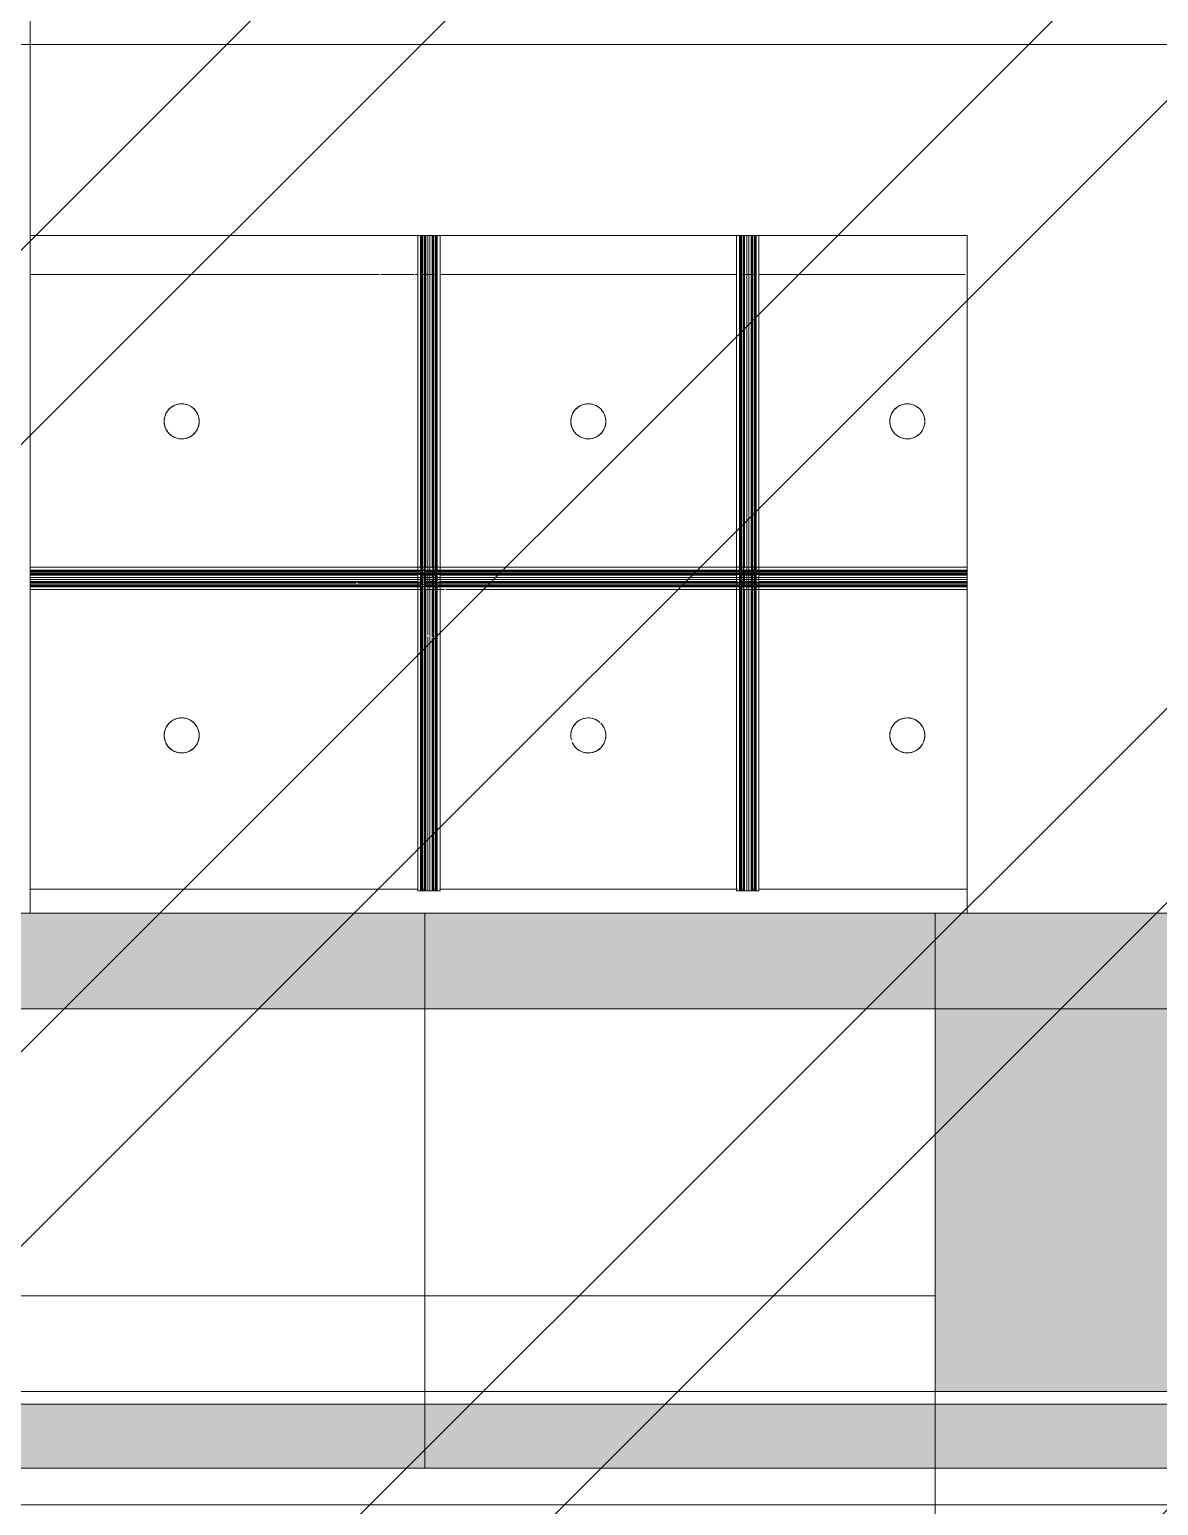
# Model space of a CAD drawing. Header units: millimetres. Extents: x -57519 to 497916, y -349472 to 446842.
# Drawn here: x 312651 to 316190, y 29750 to 34379 of the extents above; entities that cross this region are included whole.
import ezdxf

# ---------------------------------------------------------------- set-up
doc = ezdxf.new("R2010")
doc.units = ezdxf.units.MM
for name, color, linetype, lineweight in [('A-CLNG', 13, 'Continuous', 5), ('A-DETL-GENF', 92, 'Continuous', 5), ('A-FLOR', 192, 'Continuous', 5), ('A-FLOR-HRAL', 11, 'Continuous', 5), ('A-GLAZ-CURT', 52, 'Continuous', 20), ('A-WALL', 113, 'Continuous', 20), ('A-WALL-PATT', 111, 'Continuous', 20), ('E-LITE-EQPM', 33, 'Continuous', 5), ('S-COLS', 52, 'Continuous', 20)]:
    doc.layers.add(name, color=color, linetype=linetype, lineweight=lineweight)

# ---------------------------------------------------------------- blocks, each defined once
blk = doc.blocks.new('DLN_Face Base lighting-01 - 110mm _R_-10181401-SITE COVERAGE')
at = {"layer": 'E-LITE-EQPM'}
for start, end in [(60, 180), (120, 135), (105, 120), (90, 105), (75, 90), (60, 75), (15, 60), (45, 60), (135, 180), (180, 210), (180, 360), (30, 45), (0, 30), (0, 15), (345, 360), (210, 240), (240, 330), (330, 345)]:
    blk.add_arc((0, 0), 55, start, end, dxfattribs=at)
blk = doc.blocks.new('DLN_Face Base lighting-01 - 110mm _R_-V136-SITE COVERAGE')
at = {"layer": 'E-LITE-EQPM'}
for start, end in [(0, 180), (120, 180), (105, 120), (60, 105), (45, 60), (180, 210), (180, 210), (315, 360), (15, 38.3186), (0, 15), (345, 360), (210, 225), (210, 225), (225, 240), (225, 255), (240, 330), (300, 315), (330, 345), (255, 270), (270, 300)]:
    blk.add_arc((0, 0), 55, start, end, dxfattribs=at)
blk = doc.blocks.new('DLN_Face Base lighting-01 - 110mm _R_-V153-SITE COVERAGE')
at = {"layer": 'E-LITE-EQPM'}
blk.add_line((14.3, 53.1), (14.2, 53.1), dxfattribs=at)
blk.add_line((14.3, 53.1), (14.2, 53.1), dxfattribs=at)
for start, end in [(120, 135), (120, 135), (75, 120), (105, 120), (75, 105), (60, 74.9212), (0, 74.9212), (15, 60), (135, 180), (165, 180), (180, 210), (180, 195), (135, 165), (0, 15), (345, 360), (345, 360), (195, 210), (210, 240), (210, 240), (240, 345), (300, 330), (330, 345), (240, 300)]:
    blk.add_arc((0, 0), 55, start, end, dxfattribs=at)
blk = doc.blocks.new('DLN_Face Base lighting-01 - 110mm _R_-V195-SITE COVERAGE')
at = {"layer": 'E-LITE-EQPM'}
for start, end in [(90, 180), (120, 150), (90, 120), (75, 89.4545), (23.1541, 89.4545), (30, 75), (150, 180), (23.1541, 30), (360, 15), (360, 15), (180, 195), (180, 210), (195, 210), (210, 224.148), (210, 224.148), (228.3596, 360), (228.3596, 255), (300, 360), (255, 300)]:
    blk.add_arc((0, 0), 55, start, end, dxfattribs=at)
blk = doc.blocks.new('DLN_Face Base lighting-01 - 110mm _R_-V196-SITE COVERAGE')
at = {"layer": 'E-LITE-EQPM'}
for start, end in [(60, 150), (120, 150), (90, 120), (30, 90), (30, 60), (150, 180), (150, 180), (360, 30), (15, 30), (360, 15), (180, 225), (180, 225), (225, 330), (225, 270), (300, 315), (321.6814, 360), (330, 345), (345, 360), (270, 300)]:
    blk.add_arc((0, 0), 55, start, end, dxfattribs=at)
blk = doc.blocks.new('DLN_Face Base lighting-01 - 110mm _R_-V213-SITE COVERAGE')
at = {"layer": 'E-LITE-EQPM'}
for p, q in [((14.3, 53.1), (14.2, 53.1)), ((14.3, 53.1), (14.2, 53.1)), ((14.2, -53.1), (14.3, -53.1)), ((14.2, -53.1), (14.3, -53.1))]:
    blk.add_line(p, q, dxfattribs=at)
for start, end in [(75, 180), (120, 150), (105, 120), (75, 105), (30, 74.9212), (60, 74.9212), (360, 60), (150, 180), (360, 30), (180, 225), (180, 210), (210, 285), (225, 255), (285.0788, 360), (300, 360), (255, 285), (285.0788, 300)]:
    blk.add_arc((0, 0), 55, start, end, dxfattribs=at)
blk = doc.blocks.new('System Panel - C4 Expanded Metal Mesh-14365645-SITE COVERAGE')
at = {"layer": 'A-GLAZ-CURT', "lineweight": 5}
for p, q in [((63889.3, 32647.5), (64139.3, 32647.5)), ((64139.3, 32647.5), (63889.3, 32647.5)), ((64139.3, 32647.5), (64910.2, 32647.5)), ((64910.2, 32647.5), (64139.3, 32647.5)), ((64911.6, 32647.5), (65105.8, 32647.5)), ((65105.8, 32647.5), (64911.6, 32647.5)), ((65129.3, 32644), (65129.3, 32637.5)), ((65129.3, 32637.5), (65129.3, 32644)), ((65129.3, 32624), (65129.3, 31682.5)), ((65129.3, 31682.5), (65129.3, 32624)), ((64350.1, 32218.1), (64350, 32218.1)), ((64350, 32111.9), (64350.1, 32111.9)), ((64139.3, 31682.5), (63889.3, 31682.5)), ((63889.3, 31682.5), (64139.3, 31682.5)), ((65105.8, 31682.5), (64139.3, 31682.5)), ((64139.3, 31682.5), (65105.8, 31682.5)), ((65125.8, 31682.5), (65119.3, 31682.5)), ((65119.3, 31682.5), (65125.8, 31682.5))]:
    blk.add_line(p, q, dxfattribs=at)
for start, end in [(0, 180), (105.0788, 180), (0, 105), (180, 254.9212), (180, 270), (255, 0), (285, 0), (270, 285)]:
    blk.add_arc((64364.3, 32165), 55, start, end, dxfattribs=at)
blk = doc.blocks.new('System Panel - C4 Expanded Metal Mesh-14365646-SITE COVERAGE')
at = {"layer": 'A-GLAZ-CURT', "lineweight": 5}
for p, q in [((65129.3, 33732.5), (65129.3, 33707.5)), ((65129.3, 33707.5), (65129.3, 33732.5)), ((65129.3, 33707.5), (65129.3, 33632.5)), ((65129.3, 33632.5), (65129.3, 33707.5)), ((65129.3, 33632.5), (65129.3, 32691)), ((65129.3, 32691), (65129.3, 33632.5)), ((64350, 33096.9), (64350.1, 33096.9)), ((64139.3, 32667.5), (63889.3, 32667.5)), ((63889.3, 32667.5), (64139.3, 32667.5)), ((65105.8, 32667.5), (64139.3, 32667.5)), ((64139.3, 32667.5), (65105.8, 32667.5)), ((65125.8, 32667.5), (65119.3, 32667.5)), ((65119.3, 32667.5), (65125.8, 32667.5))]:
    blk.add_line(p, q, dxfattribs=at)
for start, end in [(360, 180), (120, 135), (0, 120), (150, 180), (180, 254.9212), (180, 0), (135, 150), (255, 0)]:
    blk.add_arc((64364.3, 33150), 55, start, end, dxfattribs=at)
blk = doc.blocks.new('System Panel - C4 Expanded Metal Mesh-14365647-SITE COVERAGE')
at = {"layer": 'A-GLAZ-CURT', "lineweight": 5}
for p, q in [((65149.3, 32637.5), (65149.3, 32644)), ((65149.3, 32644), (65149.3, 32637.5)), ((65152.8, 32647.5), (65158.9, 32647.5)), ((65158.9, 32647.5), (65152.8, 32647.5)), ((65172.8, 32647.5), (66105.8, 32647.5)), ((66105.8, 32647.5), (65172.8, 32647.5)), ((66119.3, 32647.5), (66125.8, 32647.5)), ((66125.8, 32647.5), (66119.3, 32647.5)), ((66129.3, 32644), (66129.3, 32637.5)), ((66129.3, 32637.5), (66129.3, 32644)), ((65149.3, 32474.3), (65149.3, 32624)), ((65149.3, 32624), (65149.3, 32474.3)), ((66129.3, 32624), (66129.3, 31682.5)), ((66129.3, 31682.5), (66129.3, 32624)), ((65149.3, 31682.5), (65149.3, 32471.1)), ((65149.3, 32471.1), (65149.3, 31682.5)), ((65159.3, 31682.5), (65152.8, 31682.5)), ((65152.8, 31682.5), (65159.3, 31682.5)), ((66105.8, 31682.5), (65172.8, 31682.5)), ((65172.8, 31682.5), (66105.8, 31682.5)), ((66125.8, 31682.5), (66119.3, 31682.5)), ((66119.3, 31682.5), (66125.8, 31682.5))]:
    blk.add_line(p, q, dxfattribs=at)
for start, end in [(48.3596, 180), (75, 165), (48.3596, 75), (165, 180), (0, 44.148), (30, 44.148), (0, 30), (180, 195), (180, 195), (203.1541, 269.4545), (203.1541, 225), (225, 255), (270, 0), (285, 0), (255, 269.4545), (270, 285)]:
    blk.add_arc((65639.3, 32165), 55, start, end, dxfattribs=at)
blk = doc.blocks.new('System Panel - C4 Expanded Metal Mesh-14365648-SITE COVERAGE')
at = {"layer": 'A-GLAZ-CURT', "lineweight": 5}
for p, q in [((65149.3, 33707.5), (65149.3, 33732.5)), ((65149.3, 33732.5), (65149.3, 33707.5)), ((65149.3, 33632.5), (65149.3, 33707.5)), ((65149.3, 33707.5), (65149.3, 33632.5)), ((66129.3, 33732.5), (66129.3, 33707.5)), ((66129.3, 33707.5), (66129.3, 33732.5)), ((66129.3, 33707.5), (66129.3, 33632.5)), ((66129.3, 33632.5), (66129.3, 33707.5)), ((65149.3, 32691), (65149.3, 33632.5)), ((65149.3, 33632.5), (65149.3, 32691)), ((66129.3, 33632.5), (66129.3, 32691)), ((66129.3, 32691), (66129.3, 33632.5)), ((65149.3, 32671), (65149.3, 32677.5)), ((65149.3, 32677.5), (65149.3, 32671)), ((65159.3, 32667.5), (65152.8, 32667.5)), ((65152.8, 32667.5), (65159.3, 32667.5)), ((66105.8, 32667.5), (65172.8, 32667.5)), ((65172.8, 32667.5), (66105.8, 32667.5)), ((66125.8, 32667.5), (66119.3, 32667.5)), ((66119.3, 32667.5), (66125.8, 32667.5)), ((66129.3, 32677.5), (66129.3, 32671)), ((66129.3, 32671), (66129.3, 32677.5))]:
    blk.add_line(p, q, dxfattribs=at)
for start, end in [(360, 180), (45, 150), (150, 180), (180, 0), (180, 225), (30, 45), (0, 30), (330, 0), (225, 240), (240, 255), (255, 330)]:
    blk.add_arc((65639.3, 33150), 55, start, end, dxfattribs=at)
blk = doc.blocks.new('System Panel - C4 Expanded Metal Mesh-V363-SITE COVERAGE')
at = {"layer": 'A-GLAZ-CURT', "lineweight": 5}
for p, q in [((66149.3, 32637.5), (66149.3, 32644)), ((66149.3, 32644), (66149.3, 32637.5)), ((66152.8, 32647.5), (66159.3, 32647.5)), ((66159.3, 32647.5), (66152.8, 32647.5)), ((66172.8, 32647.5), (66826.8, 32647.5)), ((66826.8, 32647.5), (66172.8, 32647.5)), ((66149.3, 31682.5), (66149.3, 32624)), ((66149.3, 32624), (66149.3, 31682.5)), ((66159.3, 31682.5), (66152.8, 31682.5)), ((66152.8, 31682.5), (66159.3, 31682.5)), ((66826.8, 31682.5), (66172.8, 31682.5)), ((66172.8, 31682.5), (66826.8, 31682.5))]:
    blk.add_line(p, q, dxfattribs=at)
for start, end in [(0, 180), (60, 180), (45, 60), (30, 45), (0, 30), (180, 0), (180, 225), (225, 0)]:
    blk.add_arc((66639.3, 32165), 55, start, end, dxfattribs=at)
blk = doc.blocks.new('System Panel - C4 Expanded Metal Mesh-V364-SITE COVERAGE')
at = {"layer": 'A-GLAZ-CURT', "lineweight": 5}
for p, q in [((66149.3, 33707.5), (66149.3, 33732.5)), ((66149.3, 33732.5), (66149.3, 33707.5)), ((66149.3, 33632.5), (66149.3, 33707.5)), ((66149.3, 33707.5), (66149.3, 33632.5)), ((66149.3, 32691), (66149.3, 33632.5)), ((66149.3, 33632.5), (66149.3, 32691)), ((66149.3, 32671), (66149.3, 32677.5)), ((66149.3, 32677.5), (66149.3, 32671)), ((66159.3, 32667.5), (66152.8, 32667.5)), ((66152.8, 32667.5), (66159.3, 32667.5)), ((66826.8, 32667.5), (66172.8, 32667.5)), ((66172.8, 32667.5), (66826.8, 32667.5))]:
    blk.add_line(p, q, dxfattribs=at)
for start, end in [(360, 180), (0, 180), (180, 0), (180, 0)]:
    blk.add_arc((66639.3, 33150), 55, start, end, dxfattribs=at)
blk = doc.blocks.new('Ceilings 8 - Ceilings 8-14169185-SITE COVERAGE')
at = {"layer": 'A-CLNG'}
for p, q in [((65104.3, 33732.5), (65104.3, 32682.5)), ((65113.3, 33732.5), (65113.3, 32691)), ((65114.3, 32685.6), (65114.3, 33732.5)), ((65114.3, 31677.5), (65114.3, 33732.5)), ((65114.3, 32691), (65114.3, 33732.5)), ((65114.3, 32691), (65114.3, 33732.5)), ((65116.3, 32691), (65116.3, 33732.5)), ((65119.3, 32682.5), (65119.3, 33732.5)), ((65119.3, 32682.5), (65119.3, 33732.5)), ((65124.3, 33732.5), (65124.3, 33709.5)), ((65124.3, 32691), (65124.3, 33732.5)), ((65124.3, 33704), (65124.3, 33629.5)), ((65127.3, 32691), (65127.3, 33732.5)), ((65127.3, 32691), (65127.3, 33732.5)), ((65129.3, 32691), (65129.3, 33732.5)), ((65129.3, 32691), (65129.3, 33732.5)), ((65136.3, 32691), (65136.3, 33732.5)), ((65136.3, 32691), (65136.3, 33732.5)), ((65142.3, 32691), (65142.3, 33732.5)), ((65142.3, 32691), (65142.3, 33732.5)), ((65149.3, 32691), (65149.3, 33732.5)), ((65149.3, 32691), (65149.3, 33732.5)), ((65151.3, 33732.5), (65151.3, 32691)), ((65151.3, 32691), (65151.3, 33732.5)), ((65154.3, 32691), (65154.3, 33732.5)), ((65154.3, 33707.5), (65154.3, 33732.5)), ((65154.3, 33628.1), (65154.3, 33702.4)), ((65159.3, 33732.5), (65159.3, 32682.5)), ((65159.3, 32682.5), (65159.3, 33732.5)), ((65162.3, 32691), (65162.3, 33732.5)), ((65164.3, 31677.5), (65164.3, 33732.5)), ((65164.3, 32682.5), (65164.3, 33732.5)), ((65164.3, 32691), (65164.3, 33732.5)), ((65164.3, 32691), (65164.3, 33732.5)), ((65165.3, 32691), (65165.3, 33732.5)), ((65174.3, 32682.5), (65174.3, 33732.5)), ((66104.3, 33732.5), (66104.3, 32682.5)), ((66113.3, 33732.5), (66113.3, 32691)), ((66114.3, 32682.5), (66114.3, 33732.5)), ((66114.3, 31677.5), (66114.3, 33732.5)), ((66114.3, 32691), (66114.3, 33732.5)), ((66114.3, 32691), (66114.3, 33732.5)), ((66116.3, 32691), (66116.3, 33732.5)), ((66119.3, 32682.5), (66119.3, 33732.5)), ((66119.3, 32682.5), (66119.3, 33732.5)), ((66124.3, 33732.5), (66124.3, 33708)), ((66124.3, 32691), (66124.3, 33732.5)), ((66124.3, 33702.4), (66124.3, 33628.1)), ((66127.3, 32691), (66127.3, 33732.5)), ((66127.3, 32691), (66127.3, 33732.5)), ((66129.3, 32691), (66129.3, 33732.5)), ((66129.3, 32691), (66129.3, 33732.5)), ((66136.3, 32691), (66136.3, 33732.5)), ((66136.3, 32691), (66136.3, 33732.5)), ((66142.3, 32691), (66142.3, 33732.5)), ((66142.3, 32691), (66142.3, 33732.5)), ((66149.3, 32691), (66149.3, 33732.5)), ((66149.3, 32691), (66149.3, 33732.5)), ((66151.3, 33732.5), (66151.3, 32691)), ((66151.3, 32691), (66151.3, 33732.5)), ((66154.3, 32691), (66154.3, 33732.5)), ((66154.3, 33707.5), (66154.3, 33732.5)), ((66154.3, 33628.1), (66154.3, 33702.4)), ((66159.3, 33732.5), (66159.3, 32682.5)), ((66159.3, 32682.5), (66159.3, 33732.5)), ((66162.3, 32691), (66162.3, 33732.5)), ((66164.3, 31677.5), (66164.3, 33732.5)), ((66164.3, 32682.5), (66164.3, 33732.5)), ((66164.3, 32691), (66164.3, 33732.5)), ((66164.3, 32691), (66164.3, 33732.5)), ((66165.3, 32691), (66165.3, 33732.5)), ((66174.3, 32682.5), (66174.3, 33732.5)), ((65124.3, 33629.1), (65124.3, 32691)), ((65154.3, 32691), (65154.3, 33626.9)), ((66124.3, 33626.9), (66124.3, 32691)), ((66154.3, 32691), (66154.3, 33626.9)), ((65114.3, 32692.5), (63889.3, 32692.5)), ((65105.8, 32683.5), (63889.3, 32683.5)), ((66826.8, 32682.5), (63889.3, 32682.5)), ((65114.3, 32682.5), (63889.3, 32682.5)), ((65105.8, 32682.5), (63889.3, 32682.5)), ((65105.8, 32682.5), (63889.3, 32682.5)), ((65114.3, 32683.5), (65105.8, 32683.5)), ((65114.3, 32682.5), (65105.8, 32682.5)), ((65114.3, 32682.5), (65105.8, 32682.5)), ((65116.3, 32683.9), (65116.3, 32691)), ((65159.3, 32692.5), (65119.3, 32692.5)), ((65159.3, 32683.5), (65119.3, 32683.5)), ((65159.3, 32682.5), (65119.3, 32682.5)), ((65159.3, 32682.5), (65119.3, 32682.5)), ((65159.3, 32682.5), (65119.3, 32682.5)), ((65119.3, 32632.5), (65119.3, 32681.3)), ((65119.3, 32632.5), (65119.3, 32681.3)), ((65124.3, 32682.5), (65124.3, 32691)), ((65127.3, 32682.5), (65127.3, 32691)), ((65136.3, 32682.5), (65136.3, 32691)), ((65142.3, 32682.5), (65142.3, 32691)), ((65151.3, 32691), (65151.3, 32682.5)), ((65154.3, 32682.5), (65154.3, 32691)), ((65159.3, 32682.5), (65159.3, 32632.5)), ((65159.3, 32632.5), (65159.3, 32682.5)), ((65162.3, 32682.5), (65162.3, 32691)), ((66114.3, 32692.5), (65164.3, 32692.5)), ((65164.3, 32682.5), (65164.3, 32691)), ((65164.3, 32682.5), (65164.3, 32691)), ((65172.8, 32683.5), (65164.3, 32683.5)), ((66114.3, 32682.5), (65164.3, 32682.5)), ((65172.8, 32682.5), (65164.3, 32682.5)), ((65172.8, 32682.5), (65164.3, 32682.5)), ((65165.3, 32682.5), (65165.3, 32691)), ((66105.8, 32683.5), (65172.8, 32683.5)), ((66105.8, 32682.5), (65172.8, 32682.5)), ((66105.8, 32682.5), (65172.8, 32682.5)), ((66114.3, 32683.5), (66105.8, 32683.5)), ((66114.3, 32682.5), (66105.8, 32682.5)), ((66114.3, 32682.5), (66105.8, 32682.5)), ((66113.3, 32691), (66113.3, 32682.5)), ((66114.3, 32682.5), (66114.3, 32691)), ((66114.3, 32682.5), (66114.3, 32691)), ((66116.3, 32682.5), (66116.3, 32691)), ((66159.3, 32692.5), (66119.3, 32692.5)), ((66159.3, 32683.5), (66119.3, 32683.5)), ((66119.3, 32632.5), (66119.3, 32682.5)), ((66119.3, 32632.5), (66119.3, 32682.5)), ((66159.3, 32682.5), (66119.3, 32682.5)), ((66159.3, 32682.5), (66119.3, 32682.5)), ((66159.3, 32682.5), (66119.3, 32682.5)), ((66124.3, 32682.5), (66124.3, 32691)), ((66127.3, 32682.5), (66127.3, 32691)), ((66136.3, 32682.5), (66136.3, 32691)), ((66142.3, 32682.5), (66142.3, 32691)), ((66151.3, 32691), (66151.3, 32682.5)), ((66154.3, 32682.5), (66154.3, 32691)), ((66159.3, 32682.5), (66159.3, 32632.5)), ((66159.3, 32632.5), (66159.3, 32682.5)), ((66162.3, 32682.5), (66162.3, 32691)), ((66826.8, 32692.5), (66164.3, 32692.5)), ((66164.3, 32682.5), (66164.3, 32691)), ((66164.3, 32682.5), (66164.3, 32691)), ((66172.8, 32683.5), (66164.3, 32683.5)), ((66826.8, 32682.5), (66164.3, 32682.5)), ((66172.8, 32682.5), (66164.3, 32682.5)), ((66172.8, 32682.5), (66164.3, 32682.5)), ((66165.3, 32682.5), (66165.3, 32691)), ((66826.8, 32683.5), (66172.8, 32683.5)), ((66826.8, 32682.5), (66172.8, 32682.5)), ((66826.8, 32682.5), (66172.8, 32682.5)), ((65105.8, 32680.5), (63889.3, 32680.5)), ((63889.3, 32677.5), (65114.3, 32677.5)), ((65114.3, 32677.5), (63889.3, 32677.5)), ((65105.8, 32672.5), (63889.3, 32672.5)), ((64141.1, 32672.5), (63889.3, 32672.5)), ((63889.3, 32669.5), (65105.8, 32669.5)), ((65105.8, 32669.5), (63889.3, 32669.5)), ((65105.8, 32667.5), (63889.3, 32667.5)), ((65105.8, 32667.5), (63889.3, 32667.5)), ((65105.8, 32660.5), (63889.3, 32660.5)), ((65105.8, 32660.5), (63889.3, 32660.5)), ((65105.8, 32654.5), (63889.3, 32654.5)), ((65105.8, 32654.5), (63889.3, 32654.5)), ((64910.2, 32647.5), (63889.3, 32647.5)), ((64910.2, 32647.5), (63889.3, 32647.5)), ((64911.6, 32645.5), (63889.3, 32645.5)), ((64911.6, 32645.5), (63889.3, 32645.5)), ((63889.3, 32642.5), (64141.1, 32642.5)), ((64911.6, 32642.5), (63889.3, 32642.5)), ((65114.3, 32637.5), (63889.3, 32637.5)), ((65114.3, 32637.5), (63889.3, 32637.5)), ((65105.8, 32634.5), (63889.3, 32634.5)), ((65105.8, 32672.5), (64142.2, 32672.5)), ((64142.2, 32642.5), (64911.6, 32642.5)), ((65105.8, 32647.5), (64911.6, 32647.5)), ((65105.8, 32647.5), (64911.6, 32647.5)), ((65105.8, 32645.5), (64912.9, 32645.5)), ((65105.8, 32645.5), (64912.9, 32645.5)), ((64917, 32642.5), (65105.8, 32642.5)), ((65105.8, 32642.5), (64917, 32642.5)), ((65104.3, 32677.5), (65104.3, 32637.5)), ((65114.3, 32680.5), (65105.8, 32680.5)), ((65114.3, 32672.5), (65105.8, 32672.5)), ((65105.8, 32669.5), (65114.3, 32669.5)), ((65114.3, 32660.5), (65105.8, 32660.5)), ((65114.3, 32654.5), (65105.8, 32654.5)), ((65114.3, 32645.5), (65105.8, 32645.5)), ((65114.3, 32642.5), (65105.8, 32642.5)), ((65114.3, 32634.5), (65105.8, 32634.5)), ((65113.3, 32677.5), (65113.3, 32637.5)), ((65114.3, 32637.5), (65114.3, 32677.5)), ((65114.3, 32637.5), (65114.3, 32677.5)), ((65114.3, 32637.5), (65114.3, 32677.5)), ((65114.3, 32677.5), (65164.3, 32677.5)), ((65164.3, 32677.5), (65114.3, 32677.5)), ((65164.3, 32637.5), (65114.3, 32637.5)), ((65164.3, 32637.5), (65114.3, 32637.5)), ((65116.3, 32671), (65116.3, 32677.5)), ((65116.3, 32644), (65116.3, 32671)), ((65116.3, 32637.5), (65116.3, 32644)), ((65125.8, 32672.5), (65119.3, 32672.5)), ((65119.3, 32669.5), (65159.3, 32669.5)), ((65125.8, 32669.5), (65119.3, 32669.5)), ((65125.8, 32667.5), (65119.3, 32667.5)), ((65125.8, 32667.5), (65119.3, 32667.5)), ((65159.3, 32660.5), (65119.3, 32660.5)), ((65125.8, 32660.5), (65119.3, 32660.5)), ((65159.3, 32654.5), (65122.2, 32654.5)), ((65159.3, 32645.5), (65122.2, 32645.5)), ((65124.3, 32677), (65124.3, 32671)), ((65124.3, 32671), (65124.3, 32677)), ((65124.3, 32644), (65124.3, 32671)), ((65124.3, 32667.5), (65124.3, 32647.5)), ((65124.3, 32644), (65124.3, 32637.5)), ((65124.3, 32637.5), (65124.3, 32644)), ((65152.8, 32680.5), (65125.8, 32680.5)), ((65152.8, 32669.5), (65125.8, 32669.5)), ((65152.8, 32667.5), (65125.8, 32667.5)), ((65152.8, 32647.5), (65125.8, 32647.5)), ((65152.8, 32645.5), (65125.8, 32645.5)), ((65152.8, 32642.5), (65125.8, 32642.5)), ((65152.8, 32634.5), (65125.8, 32634.5)), ((65127.3, 32637.5), (65127.3, 32674.5)), ((65127.3, 32644), (65127.3, 32671)), ((65127.3, 32637.5), (65127.3, 32644)), ((65129.3, 32644), (65129.3, 32671)), ((65129.3, 32647.5), (65129.3, 32667.5)), ((65149.3, 32667.5), (65129.3, 32667.5)), ((65143.6, 32660.5), (65129.3, 32660.5)), ((65149.3, 32654.5), (65129.3, 32654.5)), ((65149.3, 32647.5), (65129.3, 32647.5)), ((65129.3, 32637.5), (65129.3, 32644)), ((65129.3, 32637.5), (65129.3, 32644)), ((65129.3, 32642.5), (65149.3, 32642.5)), ((65152.8, 32672.5), (65129.6, 32672.5)), ((65149.3, 32672.5), (65129.6, 32672.5)), ((65136.3, 32671), (65136.3, 32677.5)), ((65136.3, 32637.5), (65136.3, 32677.5)), ((65136.3, 32647.5), (65136.3, 32666.8)), ((65136.3, 32637.5), (65136.3, 32644)), ((65142.3, 32661.6), (65142.3, 32677.5)), ((65142.3, 32671), (65142.3, 32677.5)), ((65142.3, 32661.6), (65142.3, 32667.5)), ((65142.3, 32637.5), (65142.3, 32658.8)), ((65142.3, 32647.5), (65142.3, 32658.8)), ((65142.3, 32637.5), (65142.3, 32644)), ((65149.3, 32671), (65149.3, 32677.5)), ((65149.3, 32671), (65149.3, 32677.5)), ((65149.3, 32658.8), (65149.3, 32671)), ((65149.3, 32658.8), (65149.3, 32667.5)), ((65149.3, 32647.5), (65149.3, 32655.7)), ((65149.3, 32644), (65149.3, 32655.7)), ((65149.3, 32637.5), (65149.3, 32644)), ((65149.3, 32637.5), (65149.3, 32644)), ((65151.3, 32677.5), (65151.3, 32658.8)), ((65151.3, 32671), (65151.3, 32677.5)), ((65151.3, 32658.8), (65151.3, 32671)), ((65151.3, 32653.9), (65151.3, 32637.5)), ((65151.3, 32644), (65151.3, 32653.9)), ((65151.3, 32637.5), (65151.3, 32644)), ((65159.3, 32680.5), (65152.8, 32680.5)), ((65159.3, 32672.5), (65152.8, 32672.5)), ((65159.3, 32669.5), (65152.8, 32669.5)), ((65159.3, 32667.5), (65152.8, 32667.5)), ((65159.3, 32667.5), (65152.8, 32667.5)), ((65159.3, 32660.5), (65152.8, 32660.5)), ((65159.3, 32654.5), (65152.8, 32654.5)), ((65158.9, 32647.5), (65152.8, 32647.5)), ((65158.9, 32647.5), (65152.8, 32647.5)), ((65159.3, 32645.5), (65152.8, 32645.5)), ((65159.3, 32642.5), (65152.8, 32642.5)), ((65159.3, 32634.5), (65152.8, 32634.5)), ((65154.3, 32671), (65154.3, 32677.5)), ((65154.3, 32644), (65154.3, 32671)), ((65154.3, 32651.4), (65154.3, 32667.5)), ((65154.3, 32637.5), (65154.3, 32644)), ((65162.3, 32671), (65162.3, 32677.5)), ((65162.3, 32644.5), (65162.3, 32671)), ((65162.3, 32637.5), (65162.3, 32644)), ((65172.8, 32680.5), (65164.3, 32680.5)), ((65164.3, 32642.8), (65164.3, 32677.5)), ((65164.3, 32642.8), (65164.3, 32677.5)), ((65164.3, 32642.8), (65164.3, 32677.5)), ((65164.3, 32677.5), (66114.3, 32677.5)), ((66114.3, 32677.5), (65164.3, 32677.5)), ((65172.8, 32672.5), (65164.3, 32672.5)), ((65164.3, 32669.5), (65172.8, 32669.5)), ((65172.8, 32660.5), (65164.3, 32660.5)), ((65172.8, 32654.5), (65164.3, 32654.5)), ((65172.8, 32645.5), (65164.3, 32645.5)), ((66114.3, 32637.5), (65164.3, 32637.5)), ((66114.3, 32637.5), (65164.3, 32637.5)), ((65172.8, 32634.5), (65164.3, 32634.5)), ((65172.8, 32642.5), (65164.7, 32642.5)), ((65165.3, 32642), (65165.3, 32677.5)), ((66105.8, 32680.5), (65172.8, 32680.5)), ((66105.8, 32672.5), (65172.8, 32672.5)), ((66105.8, 32672.5), (65172.8, 32672.5)), ((65172.8, 32669.5), (66105.8, 32669.5)), ((66105.8, 32669.5), (65172.8, 32669.5)), ((66105.8, 32667.5), (65172.8, 32667.5)), ((66105.8, 32667.5), (65172.8, 32667.5)), ((66105.8, 32660.5), (65172.8, 32660.5)), ((66105.8, 32660.5), (65172.8, 32660.5)), ((66105.8, 32654.5), (65172.8, 32654.5)), ((66105.8, 32654.5), (65172.8, 32654.5)), ((66105.8, 32647.5), (65172.8, 32647.5)), ((66105.8, 32647.5), (65172.8, 32647.5)), ((66105.8, 32645.5), (65172.8, 32645.5)), ((66105.8, 32645.5), (65172.8, 32645.5)), ((65172.8, 32642.5), (66105.8, 32642.5)), ((66105.8, 32642.5), (65172.8, 32642.5)), ((66105.8, 32634.5), (65174.1, 32634.5)), ((65174.3, 32637.5), (65174.3, 32677.5)), ((66104.3, 32677.5), (66104.3, 32637.5)), ((66114.3, 32680.5), (66105.8, 32680.5)), ((66114.3, 32672.5), (66105.8, 32672.5)), ((66105.8, 32669.5), (66114.3, 32669.5)), ((66114.3, 32660.5), (66105.8, 32660.5)), ((66114.3, 32654.5), (66105.8, 32654.5)), ((66114.3, 32645.5), (66105.8, 32645.5)), ((66114.3, 32642.5), (66105.8, 32642.5)), ((66114.3, 32634.5), (66105.8, 32634.5)), ((66113.3, 32677.5), (66113.3, 32637.5)), ((66114.3, 32637.5), (66114.3, 32677.5)), ((66114.3, 32637.5), (66114.3, 32677.5)), ((66114.3, 32637.5), (66114.3, 32677.5)), ((66114.3, 32677.5), (66164.3, 32677.5)), ((66164.3, 32677.5), (66114.3, 32677.5)), ((66164.3, 32637.5), (66114.3, 32637.5)), ((66164.3, 32637.5), (66114.3, 32637.5)), ((66116.3, 32671), (66116.3, 32677.5)), ((66116.3, 32644), (66116.3, 32671)), ((66116.3, 32637.5), (66116.3, 32644)), ((66125.8, 32680.5), (66119.3, 32680.5)), ((66125.8, 32672.5), (66119.3, 32672.5)), ((66119.3, 32669.5), (66159.3, 32669.5)), ((66125.8, 32669.5), (66119.3, 32669.5)), ((66125.8, 32667.5), (66119.3, 32667.5)), ((66125.8, 32667.5), (66119.3, 32667.5)), ((66159.3, 32660.5), (66119.3, 32660.5)), ((66125.8, 32660.5), (66119.3, 32660.5)), ((66125.8, 32654.5), (66119.3, 32654.5)), ((66159.3, 32654.5), (66119.3, 32654.5)), ((66125.8, 32647.5), (66119.3, 32647.5)), ((66125.8, 32647.5), (66119.3, 32647.5)), ((66159.3, 32645.5), (66119.3, 32645.5)), ((66125.8, 32645.5), (66119.3, 32645.5)), ((66125.8, 32642.5), (66119.3, 32642.5)), ((66125.8, 32634.5), (66119.3, 32634.5)), ((66124.3, 32671), (66124.3, 32677.5)), ((66124.3, 32644), (66124.3, 32671)), ((66124.3, 32667.5), (66124.3, 32647.5)), ((66124.3, 32637.5), (66124.3, 32644)), ((66152.8, 32680.5), (66125.8, 32680.5)), ((66152.8, 32672.5), (66125.8, 32672.5)), ((66152.8, 32669.5), (66125.8, 32669.5)), ((66152.8, 32667.5), (66125.8, 32667.5)), ((66152.8, 32647.5), (66125.8, 32647.5)), ((66152.8, 32645.5), (66125.8, 32645.5)), ((66152.8, 32642.5), (66125.8, 32642.5)), ((66152.8, 32634.5), (66125.8, 32634.5)), ((66127.3, 32637.5), (66127.3, 32677.5)), ((66127.3, 32671), (66127.3, 32677.5)), ((66127.3, 32644), (66127.3, 32671)), ((66127.3, 32637.5), (66127.3, 32644)), ((66129.3, 32671), (66129.3, 32677.5)), ((66129.3, 32671), (66129.3, 32677.5)), ((66149.3, 32672.5), (66129.3, 32672.5)), ((66129.3, 32644), (66129.3, 32671)), ((66129.3, 32647.5), (66129.3, 32667.5)), ((66149.3, 32667.5), (66129.3, 32667.5)), ((66149.3, 32660.5), (66129.3, 32660.5)), ((66149.3, 32654.5), (66129.3, 32654.5)), ((66149.3, 32647.5), (66129.3, 32647.5)), ((66129.3, 32637.5), (66129.3, 32644)), ((66129.3, 32637.5), (66129.3, 32644)), ((66129.3, 32642.5), (66149.3, 32642.5)), ((66136.3, 32671), (66136.3, 32677.5)), ((66136.3, 32637.5), (66136.3, 32677.5)), ((66136.3, 32647.5), (66136.3, 32667.5)), ((66136.3, 32637.5), (66136.3, 32644)), ((66142.3, 32637.5), (66142.3, 32677.5)), ((66142.3, 32671), (66142.3, 32677.5)), ((66142.3, 32647.5), (66142.3, 32667.5)), ((66142.3, 32637.5), (66142.3, 32644)), ((66149.3, 32671), (66149.3, 32677.5)), ((66149.3, 32671), (66149.3, 32677.5)), ((66149.3, 32644), (66149.3, 32671)), ((66149.3, 32647.5), (66149.3, 32667.5)), ((66149.3, 32637.5), (66149.3, 32644)), ((66149.3, 32637.5), (66149.3, 32644)), ((66151.3, 32677.5), (66151.3, 32637.5)), ((66151.3, 32671), (66151.3, 32677.5)), ((66151.3, 32644), (66151.3, 32671)), ((66151.3, 32637.5), (66151.3, 32644)), ((66159.3, 32680.5), (66152.8, 32680.5)), ((66159.3, 32672.5), (66152.8, 32672.5)), ((66159.3, 32669.5), (66152.8, 32669.5)), ((66159.3, 32667.5), (66152.8, 32667.5)), ((66159.3, 32667.5), (66152.8, 32667.5)), ((66159.3, 32660.5), (66152.8, 32660.5)), ((66159.3, 32654.5), (66152.8, 32654.5)), ((66159.3, 32647.5), (66152.8, 32647.5)), ((66159.3, 32647.5), (66152.8, 32647.5)), ((66159.3, 32645.5), (66152.8, 32645.5)), ((66159.3, 32642.5), (66152.8, 32642.5)), ((66159.3, 32634.5), (66152.8, 32634.5)), ((66154.3, 32671), (66154.3, 32677.5)), ((66154.3, 32644), (66154.3, 32671)), ((66154.3, 32647.5), (66154.3, 32667.5)), ((66154.3, 32637.5), (66154.3, 32644)), ((66162.3, 32671), (66162.3, 32677.5)), ((66162.3, 32644), (66162.3, 32671)), ((66162.3, 32637.5), (66162.3, 32644)), ((66172.8, 32680.5), (66164.3, 32680.5)), ((66164.3, 32637.5), (66164.3, 32677.5)), ((66164.3, 32637.5), (66164.3, 32677.5)), ((66164.3, 32637.5), (66164.3, 32677.5)), ((66164.3, 32677.5), (66826.8, 32677.5)), ((66826.8, 32677.5), (66164.3, 32677.5)), ((66172.8, 32672.5), (66164.3, 32672.5)), ((66164.3, 32669.5), (66172.8, 32669.5)), ((66172.8, 32660.5), (66164.3, 32660.5)), ((66172.8, 32654.5), (66164.3, 32654.5)), ((66172.8, 32645.5), (66164.3, 32645.5)), ((66172.8, 32642.5), (66164.3, 32642.5)), ((66826.8, 32637.5), (66164.3, 32637.5)), ((66826.8, 32637.5), (66164.3, 32637.5)), ((66172.8, 32634.5), (66164.3, 32634.5)), ((66165.3, 32637.5), (66165.3, 32677.5)), ((66826.8, 32680.5), (66172.8, 32680.5)), ((66826.8, 32672.5), (66172.8, 32672.5)), ((66826.8, 32672.5), (66172.8, 32672.5)), ((66172.8, 32669.5), (66826.8, 32669.5)), ((66826.8, 32669.5), (66172.8, 32669.5)), ((66826.8, 32667.5), (66172.8, 32667.5)), ((66826.8, 32667.5), (66172.8, 32667.5)), ((66826.8, 32660.5), (66172.8, 32660.5)), ((66826.8, 32660.5), (66172.8, 32660.5)), ((66826.8, 32654.5), (66172.8, 32654.5)), ((66826.8, 32654.5), (66172.8, 32654.5)), ((66826.8, 32647.5), (66172.8, 32647.5)), ((66826.8, 32647.5), (66172.8, 32647.5)), ((66826.8, 32645.5), (66172.8, 32645.5)), ((66826.8, 32645.5), (66172.8, 32645.5)), ((66172.8, 32642.5), (66826.8, 32642.5)), ((66826.8, 32642.5), (66172.8, 32642.5)), ((66826.8, 32634.5), (66172.8, 32634.5)), ((66174.3, 32637.5), (66174.3, 32677.5)), ((65114.3, 32632.5), (63889.3, 32632.5)), ((66826.8, 32632.5), (63889.3, 32632.5)), ((65105.8, 32632.5), (63889.3, 32632.5)), ((65105.8, 32632.5), (63889.3, 32632.5)), ((63889.3, 32631.5), (65105.8, 32631.5)), ((63889.3, 32622.5), (65114.3, 32622.5)), ((65104.3, 32632.5), (65104.3, 31677.5)), ((65114.3, 32632.5), (65105.8, 32632.5)), ((65114.3, 32632.5), (65105.8, 32632.5)), ((65105.8, 32631.5), (65114.3, 32631.5)), ((65113.3, 32632.5), (65113.3, 32624)), ((65113.3, 32624), (65113.3, 31677.5)), ((65114.3, 31677.5), (65114.3, 32632.5)), ((65114.3, 32624), (65114.3, 32632.5)), ((65114.3, 32624), (65114.3, 32632.5)), ((65114.3, 31677.5), (65114.3, 32624)), ((65114.3, 31677.5), (65114.3, 32624)), ((65116.3, 32624), (65116.3, 32632.5)), ((65116.3, 31677.5), (65116.3, 32624)), ((65119.3, 31677.5), (65119.3, 32632.5)), ((65119.3, 31677.5), (65119.3, 32632.5)), ((65159.3, 32632.5), (65122.2, 32632.5)), ((65159.3, 32632.5), (65122.2, 32632.5)), ((65159.3, 32632.5), (65122.2, 32632.5)), ((65122.2, 32631.5), (65159.3, 32631.5)), ((65122.2, 32622.5), (65159.3, 32622.5)), ((65124.3, 32624), (65124.3, 32632.5)), ((65124.3, 32624), (65124.3, 31685.9)), ((65124.3, 31677.5), (65124.3, 32624)), ((65127.3, 32624), (65127.3, 32632.5)), ((65127.3, 31677.5), (65127.3, 32624)), ((65127.3, 31677.5), (65127.3, 32624)), ((65129.3, 31677.5), (65129.3, 32624)), ((65129.3, 31682.5), (65129.3, 32624)), ((65136.3, 32624), (65136.3, 32632.5)), ((65136.3, 32480.7), (65136.3, 32624)), ((65136.3, 32480.7), (65136.3, 32624)), ((65142.3, 32624), (65142.3, 32632.5)), ((65142.3, 32476.3), (65142.3, 32624)), ((65142.3, 32476.3), (65142.3, 32624)), ((65149.3, 32474.3), (65149.3, 32624)), ((65149.3, 32474.3), (65149.3, 32624)), ((65151.3, 32632.5), (65151.3, 32624)), ((65151.3, 32624), (65151.3, 32474.1)), ((65151.3, 32474.1), (65151.3, 32624)), ((65154.3, 32624), (65154.3, 32632.5)), ((65154.3, 31677.5), (65154.3, 32624)), ((65154.3, 31688), (65154.3, 32624)), ((65159.3, 32632.5), (65159.3, 31677.5)), ((65159.3, 31677.5), (65159.3, 32632.5)), ((65162.3, 32624), (65162.3, 32632.5)), ((65162.3, 31677.5), (65162.3, 32624)), ((65164.3, 31677.5), (65164.3, 32632.5)), ((65164.3, 32624), (65164.3, 32632.5)), ((65164.3, 32624), (65164.3, 32632.5)), ((66114.3, 32632.5), (65164.3, 32632.5)), ((65172.8, 32632.5), (65164.3, 32632.5)), ((65172.8, 32632.5), (65164.3, 32632.5)), ((65164.3, 32631.5), (65172.8, 32631.5)), ((65164.3, 31677.5), (65164.3, 32624)), ((65164.3, 31677.5), (65164.3, 32624)), ((65164.3, 32622.5), (65188.1, 32622.5)), ((65165.3, 32624), (65165.3, 32632.5)), ((65165.3, 31677.5), (65165.3, 32624)), ((65174.3, 31677.5), (65174.3, 32632.5)), ((66105.8, 32632.5), (65176.4, 32632.5)), ((66105.8, 32632.5), (65176.4, 32632.5)), ((65177.6, 32631.5), (66105.8, 32631.5)), ((65192.4, 32622.5), (66114.3, 32622.5)), ((66104.3, 32632.5), (66104.3, 31677.5)), ((66114.3, 32632.5), (66105.8, 32632.5)), ((66114.3, 32632.5), (66105.8, 32632.5)), ((66105.8, 32631.5), (66114.3, 32631.5)), ((66113.3, 32632.5), (66113.3, 32624)), ((66113.3, 32624), (66113.3, 31677.5)), ((66114.3, 31677.5), (66114.3, 32632.5)), ((66114.3, 32624), (66114.3, 32632.5)), ((66114.3, 32624), (66114.3, 32632.5)), ((66114.3, 31677.5), (66114.3, 32624)), ((66114.3, 31677.5), (66114.3, 32624)), ((66116.3, 32624), (66116.3, 32632.5)), ((66116.3, 31677.5), (66116.3, 32624)), ((66119.3, 31677.5), (66119.3, 32632.5)), ((66119.3, 31677.5), (66119.3, 32632.5)), ((66159.3, 32632.5), (66119.3, 32632.5)), ((66159.3, 32632.5), (66119.3, 32632.5)), ((66159.3, 32632.5), (66119.3, 32632.5)), ((66119.3, 32631.5), (66159.3, 32631.5)), ((66119.3, 32622.5), (66159.3, 32622.5)), ((66124.3, 32624), (66124.3, 32632.5)), ((66124.3, 32624), (66124.3, 31688)), ((66124.3, 31677.5), (66124.3, 32624)), ((66127.3, 32624), (66127.3, 32632.5)), ((66127.3, 31677.5), (66127.3, 32624)), ((66127.3, 31677.5), (66127.3, 32624)), ((66129.3, 31677.5), (66129.3, 32624)), ((66129.3, 31682.5), (66129.3, 32624)), ((66136.3, 32624), (66136.3, 32632.5)), ((66136.3, 31677.5), (66136.3, 32624)), ((66136.3, 31677.5), (66136.3, 32624)), ((66142.3, 32624), (66142.3, 32632.5)), ((66142.3, 31677.5), (66142.3, 32624)), ((66142.3, 31677.5), (66142.3, 32624)), ((66149.3, 31682.5), (66149.3, 32624)), ((66149.3, 31677.5), (66149.3, 32624)), ((66151.3, 32632.5), (66151.3, 32624)), ((66151.3, 32624), (66151.3, 31677.5)), ((66151.3, 31677.5), (66151.3, 32624)), ((66154.3, 32624), (66154.3, 32632.5)), ((66154.3, 31677.5), (66154.3, 32624)), ((66154.3, 31688), (66154.3, 32624)), ((66159.3, 32632.5), (66159.3, 31677.5)), ((66159.3, 31677.5), (66159.3, 32632.5)), ((66162.3, 32624), (66162.3, 32632.5)), ((66162.3, 31677.5), (66162.3, 32624)), ((66164.3, 31677.5), (66164.3, 32632.5)), ((66164.3, 32624), (66164.3, 32632.5)), ((66164.3, 32624), (66164.3, 32632.5)), ((66826.8, 32632.5), (66164.3, 32632.5)), ((66172.8, 32632.5), (66164.3, 32632.5)), ((66172.8, 32632.5), (66164.3, 32632.5)), ((66164.3, 32631.5), (66172.8, 32631.5)), ((66164.3, 31677.5), (66164.3, 32624)), ((66164.3, 31677.5), (66164.3, 32624)), ((66164.3, 32622.5), (66826.8, 32622.5)), ((66165.3, 32624), (66165.3, 32632.5)), ((66165.3, 31677.5), (66165.3, 32624)), ((66826.8, 32632.5), (66172.8, 32632.5)), ((66826.8, 32632.5), (66172.8, 32632.5)), ((66172.8, 32631.5), (66826.8, 32631.5)), ((66174.3, 31677.5), (66174.3, 32632.5)), ((65136.3, 31677.5), (65136.3, 32475.2)), ((65136.3, 31677.5), (65136.3, 32475.2)), ((65142.3, 31677.5), (65142.3, 32474.8)), ((65142.3, 31677.5), (65142.3, 32474.8)), ((65149.3, 31682.5), (65149.3, 32471.1)), ((65149.3, 31677.5), (65149.3, 32471.1)), ((65151.3, 32469.6), (65151.3, 31677.5)), ((65151.3, 31677.5), (65151.3, 32469.6)), ((65105.8, 31677.5), (65104.3, 31677.5)), ((65104.3, 31677.5), (65105.8, 31677.5)), ((65104.3, 31677.5), (65104.3, 31677.5)), ((65114.3, 31677.5), (65105.8, 31677.5)), ((65108.8, 31677.5), (65107.3, 31677.5)), ((65107.3, 31677.5), (65108.8, 31677.5)), ((65111.8, 31677.5), (65108.8, 31677.5)), ((65108.8, 31677.5), (65114.3, 31677.5)), ((65113.3, 31677.5), (65111.8, 31677.5)), ((65114.8, 31677.5), (65113.3, 31677.5)), ((65164.3, 31677.5), (65114.3, 31677.5)), ((65114.8, 31677.5), (65116.3, 31677.5)), ((65125.8, 31677.5), (65119.3, 31677.5)), ((65119.3, 31677.5), (65136.3, 31677.5)), ((65159.3, 31677.5), (65119.3, 31677.5)), ((65119.3, 31677.5), (65159.3, 31677.5)), ((65124.3, 31677.5), (65129.3, 31677.5)), ((65127.3, 31677.5), (65125.8, 31677.5)), ((65129.3, 31677.5), (65127.3, 31677.5)), ((65136.3, 31677.5), (65142.3, 31677.5)), ((65142.3, 31677.5), (65159.3, 31677.5)), ((65151.3, 31677.5), (65149.3, 31677.5)), ((65149.3, 31677.5), (65154.3, 31677.5)), ((65152.8, 31677.5), (65151.3, 31677.5)), ((65159.3, 31677.5), (65152.8, 31677.5)), ((65162.3, 31677.5), (65163.8, 31677.5)), ((65165.3, 31677.5), (65163.8, 31677.5)), ((65164.3, 31677.5), (65169.8, 31677.5)), ((65172.8, 31677.5), (65164.3, 31677.5)), ((65166.8, 31677.5), (65165.3, 31677.5)), ((65169.8, 31677.5), (65166.8, 31677.5)), ((65169.8, 31677.5), (65171.3, 31677.5)), ((65171.3, 31677.5), (65169.8, 31677.5)), ((65172.8, 31677.5), (65174.2, 31677.5)), ((65174.3, 31677.5), (65172.8, 31677.5)), ((65174.2, 31677.5), (65174.3, 31677.5)), ((66105.8, 31677.5), (66104.3, 31677.5)), ((66104.3, 31677.5), (66105.8, 31677.5)), ((66104.3, 31677.5), (66104.3, 31677.5)), ((66114.3, 31677.5), (66105.8, 31677.5)), ((66108.8, 31677.5), (66107.3, 31677.5)), ((66107.3, 31677.5), (66108.8, 31677.5)), ((66111.8, 31677.5), (66108.8, 31677.5)), ((66108.8, 31677.5), (66114.3, 31677.5)), ((66113.3, 31677.5), (66111.8, 31677.5)), ((66114.8, 31677.5), (66113.3, 31677.5)), ((66164.3, 31677.5), (66114.3, 31677.5)), ((66114.8, 31677.5), (66116.3, 31677.5)), ((66125.8, 31677.5), (66119.3, 31677.5)), ((66119.3, 31677.5), (66136.3, 31677.5)), ((66159.3, 31677.5), (66119.3, 31677.5)), ((66119.3, 31677.5), (66159.3, 31677.5)), ((66124.3, 31677.5), (66129.3, 31677.5)), ((66127.3, 31677.5), (66125.8, 31677.5)), ((66129.3, 31677.5), (66127.3, 31677.5)), ((66136.3, 31677.5), (66142.3, 31677.5)), ((66142.3, 31677.5), (66159.3, 31677.5)), ((66151.3, 31677.5), (66149.3, 31677.5)), ((66149.3, 31677.5), (66154.3, 31677.5)), ((66152.8, 31677.5), (66151.3, 31677.5)), ((66159.3, 31677.5), (66152.8, 31677.5)), ((66162.3, 31677.5), (66163.8, 31677.5)), ((66165.3, 31677.5), (66163.8, 31677.5)), ((66164.3, 31677.5), (66169.8, 31677.5)), ((66172.8, 31677.5), (66164.3, 31677.5)), ((66166.8, 31677.5), (66165.3, 31677.5)), ((66169.8, 31677.5), (66166.8, 31677.5)), ((66169.8, 31677.5), (66171.3, 31677.5)), ((66171.3, 31677.5), (66169.8, 31677.5)), ((66172.8, 31677.5), (66174.2, 31677.5)), ((66174.3, 31677.5), (66172.8, 31677.5)), ((66174.2, 31677.5), (66174.3, 31677.5))]:
    blk.add_line(p, q, dxfattribs=at)
blk = doc.blocks.new('Railings 7 - Railings 7-18739482-SITE COVERAGE')
at = {"layer": 'A-FLOR-HRAL'}
for p, q in [((63889.3, 33610.3), (64984.7, 33610.3)), ((64988.8, 33610.3), (65091.7, 33610.3)), ((65096.7, 33610.3), (65105.8, 33610.3)), ((65119.3, 33610.3), (65125.8, 33610.3)), ((65129.3, 33610.3), (65149.3, 33610.3)), ((65152.8, 33610.3), (65159.3, 33610.3)), ((65174.7, 33610.3), (66034.6, 33610.3)), ((66034.9, 33610.3), (66103.9, 33610.3)), ((66119.3, 33610.3), (66125.8, 33610.3)), ((66129.3, 33610.3), (66149.3, 33610.3)), ((66152.8, 33610.3), (66159.3, 33610.3)), ((66174.7, 33610.3), (66821, 33610.3))]:
    blk.add_line(p, q, dxfattribs=at)

msp = doc.modelspace()

# ---------------------------------------------------------------- hatches: boundary and pattern name
at = {"layer": 'A-DETL-GENF'}
h = msp.add_hatch(dxfattribs=at)
h.set_pattern_fill('FP_40', color=250, style=0, pattern_type=2)
h.set_pattern_definition([(45, (248763.4, 0), (-1257.236, 1257.236), []), (45, (248763.4, 1905), (-1257.236, 1257.236), [])])
h.paths.add_polyline_path([(325750.1, -8642.5), (328562.7, -8642.5), (328562.7, 4657.5), (341312.7, 4657.5), (341312.7, 30557.5), (342712.7, 30557.5), (342712.7, 48907.7), (339962.7, 48907.7), (339962.7, 52157.5), (338962.7, 52157.5), (338962.7, 53757.5), (297512.7, 53757.5), (297512.7, 52247.5), (286277.7, 52247.5), (286277.7, 34407.5), (285902.7, 34407.5), (285902.7, 7407.5), (286277.7, 7407.5), (286277.7, -2267.5), (315555.2, -2267.5), (315555.2, -8642.5), (321257.1, -8642.5)], flags=0)
at = {"layer": 'A-WALL-PATT', "lineweight": 5, "transparency": 33554560}
h = msp.add_hatch(color=253, dxfattribs=at)
h.paths.add_polyline_path([(311452.7, 31307.5), (313890.2, 31307.5), (313890.2, 31607.5), (311277.7, 31607.5), (311277.7, 31307.5), (311292.7, 31307.5)], flags=0)
h.paths.add_polyline_path([(309077.7, 31307.5), (309227.7, 31307.5), (309227.7, 31607.5), (309077.7, 31607.5), (309077.7, 31557.5)], flags=0)
at = {"layer": 'A-WALL-PATT', "lineweight": 5, "transparency": 33554432}
h = msp.add_hatch(color=253, dxfattribs=at)
h.paths.add_polyline_path([(316290.2, 31307.5), (317890.2, 31307.5), (317887.3, 31607.5), (316290.2, 31607.5)], flags=0)
h.paths.add_polyline_path([(315079.1, 31307.5), (315490.2, 31307.5), (315490.2, 31607.5), (313890.2, 31607.5), (313890.2, 31307.5), (314517.5, 31307.5)], flags=0)
at = {"layer": 'A-WALL-PATT', "lineweight": 5, "transparency": 33554560}
h = msp.add_hatch(color=253, dxfattribs=at)
h.paths.add_polyline_path([(312271, 29867.5), (316840.2, 29867.5), (316840.2, 30067.5), (311752.7, 30067.5), (311752.7, 29867.5)], flags=0)
h.paths.add_polyline_path([(323912.7, 29867.5), (323912.7, 30067.5), (323707.7, 30067.5), (323712.7, 29867.5), (323784.4, 29867.5)], flags=0)
h.paths.add_polyline_path([(317450.2, 29867.5), (322757.7, 29867.5), (322757.7, 30067.5), (317450.2, 30067.5)], flags=0)
at = {"layer": 'S-COLS', "transparency": 33554432}
msp.add_hatch(color=9, dxfattribs=at).paths.add_polyline_path([(315490.2, 30107.5), (316290.2, 30107.5), (316290.2, 31607.5), (315490.2, 31607.5), (315490.2, 30671.5)], flags=0)

# ---------------------------------------------------------------- linework, layer by layer
at = {"layer": 'A-FLOR'}
for p, q in [((312652.7, 39607.5), (312652.7, 33732.5)), ((312652.7, 31607.5), (312652.7, 39607.5)), ((333552.7, 34332.5), (312652.7, 34332.5)), ((312652.7, 33732.5), (315590.2, 33732.5)), ((315590.2, 31607.5), (315590.2, 33732.5)), ((301552.7, 31607.5), (317887.3, 31607.5)), ((315490.2, 31607.5), (307477.7, 31607.5)), ((315490.2, 31607.5), (315590.2, 31607.5)), ((315490.2, 31607.5), (316190.2, 31607.5)), ((315640.8, 31607.5), (316290.2, 31607.5)), ((307477.7, 31307.5), (315490.2, 31307.5)), ((316290.2, 31307.5), (315490.2, 31307.5)), ((315490.2, 30407.5), (307477.7, 30407.5)), ((315490.2, 30107.5), (315490.2, 30407.5)), ((307477.7, 30107.5), (315490.2, 30107.5)), ((316290.2, 30107.5), (315490.2, 30107.5)), ((315490.2, 30107.5), (315490.2, 30067.5)), ((316330.2, 30067.5), (298912.7, 30067.5)), ((315490.2, 30067.5), (315490.2, 28132.5)), ((316840.2, 29867.5), (299102.7, 29867.5))]:
    msp.add_line(p, q, dxfattribs=at)
at = {"layer": 'A-FLOR', "color": 254}
msp.add_line((313890.2, 29867.5), (313890.2, 31607.5), dxfattribs=at)
at = {"layer": 'A-WALL', "lineweight": 5}
for p, q in [((312652.7, 34332.5), (312502.7, 34332.5)), ((313890.2, 31607.5), (311277.7, 31607.5)), ((311752.7, 31307.5), (313890.2, 31307.5)), ((307477.7, 30067.5), (317650.2, 30067.5)), ((313890.2, 30067.5), (313890.2, 29867.5)), ((307477.7, 29867.5), (323912.7, 29867.5))]:
    msp.add_line(p, q, dxfattribs=at)
at = {"layer": 'A-WALL', "color": 53}
for p, q in [((315490.2, 31607.5), (313890.2, 31607.5)), ((313890.2, 31307.5), (315490.2, 31307.5))]:
    msp.add_line(p, q, dxfattribs=at)
at = {"layer": 'A-WALL', "color": 254, "lineweight": 5}
msp.add_line((315490.2, 31607.5), (315490.2, 31307.5), dxfattribs=at)
at = {"layer": 'A-WALL', "lineweight": 18}
for p, q in [((316840.2, 29867.5), (311521.5, 29867.5)), ((311521.5, 29752.5), (316840.2, 29752.5))]:
    msp.add_line(p, q, dxfattribs=at)
at = {"layer": 'S-COLS', "color": 53}
for p, q in [((316290.2, 31607.5), (315490.2, 31607.5)), ((315490.2, 31307.5), (315490.2, 30107.5)), ((315490.2, 30107.5), (316290.2, 30107.5))]:
    msp.add_line(p, q, dxfattribs=at)
at = {"layer": 'S-COLS', "color": 253, "lineweight": 5}
for p, q in [((315490.2, 31307.5), (315490.2, 31607.5)), ((315490.2, 30107.5), (315490.2, 31307.5)), ((316290.2, 30107.5), (315490.2, 30107.5))]:
    msp.add_line(p, q, dxfattribs=at)

# ---------------------------------------------------------------- block references
at = {"layer": 'A-CLNG'}
msp.add_blockref('Ceilings 8 - Ceilings 8-14169185-SITE COVERAGE', (248763.4, 0), dxfattribs=at)
at = {"layer": 'A-FLOR-HRAL'}
msp.add_blockref('Railings 7 - Railings 7-18739482-SITE COVERAGE', (248763.4, 0), dxfattribs=at)
at = {"layer": 'A-GLAZ-CURT', "lineweight": 5}
for name in ['System Panel - C4 Expanded Metal Mesh-14365646-SITE COVERAGE', 'System Panel - C4 Expanded Metal Mesh-14365648-SITE COVERAGE', 'System Panel - C4 Expanded Metal Mesh-V364-SITE COVERAGE', 'System Panel - C4 Expanded Metal Mesh-14365645-SITE COVERAGE', 'System Panel - C4 Expanded Metal Mesh-14365647-SITE COVERAGE', 'System Panel - C4 Expanded Metal Mesh-V363-SITE COVERAGE']:
    msp.add_blockref(name, (248763.4, 0), dxfattribs=at)
at = {"layer": 'E-LITE-EQPM', "rotation": 180}
for name, p in [('DLN_Face Base lighting-01 - 110mm _R_-V153-SITE COVERAGE', (313127.7, 33150)), ('DLN_Face Base lighting-01 - 110mm _R_-10181401-SITE COVERAGE', (314402.7, 33150)), ('DLN_Face Base lighting-01 - 110mm _R_-V136-SITE COVERAGE', (315402.7, 33150)), ('DLN_Face Base lighting-01 - 110mm _R_-V213-SITE COVERAGE', (313127.7, 32165)), ('DLN_Face Base lighting-01 - 110mm _R_-V195-SITE COVERAGE', (314402.7, 32165)), ('DLN_Face Base lighting-01 - 110mm _R_-V196-SITE COVERAGE', (315402.7, 32165))]:
    msp.add_blockref(name, p, dxfattribs=at)

doc.saveas('drawing.dxf')
